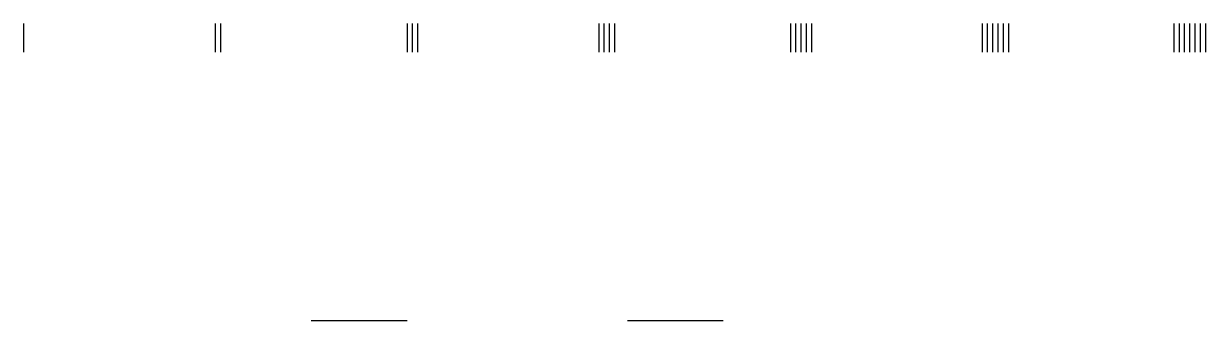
# Model space of a CAD drawing. Header units: millimetres. Extents: x 15 to 138, y -64 to -33.
import ezdxf

# ---------------------------------------------------------------- set-up
doc = ezdxf.new("R2010")
doc.units = ezdxf.units.MM
doc.layers.add('score', color=1, linetype='Continuous')

msp = doc.modelspace()

# ---------------------------------------------------------------- linework, layer by layer
at = {"layer": 'score'}
for points in [[(15, -33), (15, -36)], [(35, -33), (35, -36)], [(35.55, -33), (35.55, -36)], [(55, -33), (55, -36)], [(55.55, -33), (55.55, -36)], [(56.1, -33), (56.1, -36)], [(75, -33), (75, -36)], [(75.55, -33), (75.55, -36)], [(76.1, -33), (76.1, -36)], [(76.65, -33), (76.65, -36)], [(95, -33), (95, -36)], [(95.55, -33), (95.55, -36)], [(96.1, -33), (96.1, -36)], [(96.65, -33), (96.65, -36)], [(97.2, -33), (97.2, -36)], [(115, -33), (115, -36)], [(115.55, -33), (115.55, -36)], [(116.1, -33), (116.1, -36)], [(116.65, -33), (116.65, -36)], [(117.2, -33), (117.2, -36)], [(117.75, -33), (117.75, -36)], [(135, -33), (135, -36)], [(135.55, -33), (135.55, -36)], [(136.1, -33), (136.1, -36)], [(136.65, -33), (136.65, -36)], [(137.2, -33), (137.2, -36)], [(137.75, -33), (137.75, -36)], [(138.3, -33), (138.3, -36)], [(45, -64), (55, -64)], [(78, -64), (88, -64)]]:
    msp.add_lwpolyline(points, dxfattribs=at)

doc.saveas('drawing.dxf')
